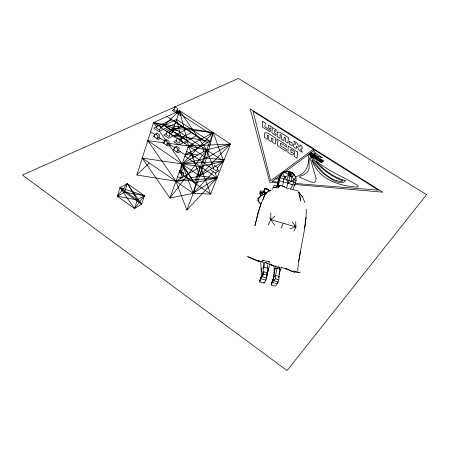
<?xml version="1.0" encoding="UTF-8"?>
<svg xmlns="http://www.w3.org/2000/svg" width="449" height="449" viewBox="0 0 449 449"><rect width="100%" height="100%" fill="white"/><g stroke="black" fill="none" stroke-linecap="round" stroke-linejoin="round"><path stroke-width="0.67" d="M286.513 188.176L290.279 175.834L290.279 172.281L289.712 171.698C281.231 168.672 277.521 179.364 277.566 185.965L278.296 186.279C279.519 181.974 279.334 176.951 282.539 173.482L284.935 172.236L288.331 171.681L292.226 172.887L293.298 173.494L294.056 174.639M263.434 262.21L263.771 271.774L260.774 277.723L259.657 281.86L263.961 283.055C268.985 277.493 266.195 269.72 268.266 263.204M270.809 212.905L270.775 219.589L268.266 224.983M285.643 177.102L280.092 175.441L278.475 180.33L278.386 182.384L279.194 177.54L295.565 182.569L296.087 180.341L295.986 177.636C294.802 174.953 292.613 172.5 289.712 171.698L289.566 172.175M263.961 283.055L263.973 282.09M259.657 281.86L260.757 278.778L263.743 274.345L263.771 271.774L267.284 272.756L266.863 274.709M261.492 277.398L260.785 261.531M298.692 261.711C301.189 244.155 306.308 226.835 306.263 209.01M279.733 267.576C278.52 273.727 280.502 281.186 275.546 286.12L271.252 284.93L272.268 282.32L273.699 280.642L273.772 277.286L275.433 265.802M260.111 190.707L259.92 193.744L260.611 196.118L260.667 193.171M257.922 200.669L260.824 204.216L257.922 200.669L258.007 198.424L261.279 195.584L260.723 194.995L260.066 192.503L262.227 194.888M264.635 189.792L264.871 188.541L265.37 188.333L268.805 189.826L268.985 190.325L267.991 192.06M289.902 177.063L290.279 172.281M266.829 192.986L265.062 192.52L264.001 191.611L264.871 188.541M277.426 282.41L277.342 283.762L272.268 282.32L272.363 280.967L273.772 277.286L275.563 275.45L277.33 266.942M265.887 279.104L266.554 277.892L266.639 276.623M271.252 284.93L272.363 280.967L273.699 280.642L275.344 278.762L275.563 275.45L279.076 276.432L278.475 277.431M269.091 191.824L269.187 190.46L271.162 190.073M278.475 180.33L288.157 183.344L291.266 181.323L292.226 172.887L290.279 175.834L289.835 175.716M273.957 265.421C274.328 271.606 274.171 278.094 271.342 283.706L272.403 282.202M266.801 273.666L268.199 270.562L268.407 268.547M258.579 201.113L258.921 198.054L261.857 195.192L265.651 193.873L269.187 190.46L270.534 190.584M279.867 185.942L280.013 185.347L282.197 186.06M261.228 193.508L262.199 190.477M304.652 227.89L306.123 217.288M282.629 186.324L283.762 178.938L285.137 176.945L288.623 175.323L291.934 176.345L294.712 175.262L293.68 174.319M266.554 277.892L262.109 276.657L262.609 274.21L261.363 268.519L263.838 267.57L264.742 262.238M273.441 279.244L273.772 277.286M300.432 251.698L298.686 261.75L297.715 269.518L297.951 270.786M269.72 263.658L268.715 268.934L266.919 274.715M304.877 202.578L302.469 196.735L299.174 192.963L298.108 192.346M258.029 213.224L254.965 225.701L258.007 213.281L261.172 203.116L264.579 195.792M290.279 175.834L288.331 171.681L285.738 171.153C279.329 172.994 278.722 180.582 277.813 186.088L278.459 186.284M215.166 172.848L217.024 177.927L175.952 181.256L136.844 174.987L153.519 122.633L179.533 110.684L213.236 132.635L206.501 158.121L186.84 210.037L175.952 181.256L147.783 140.655L163.784 142.737M156.701 127.219L153.519 122.633L213.236 132.635L223.624 161.264L182.165 163.902L142.226 158.093L175.952 181.256L199.726 176.002L206.748 149.882L179.533 110.684L160.905 128.268M279.07 274.552L281.186 267.323M263.945 194.417L264.366 192.862M142.226 158.093L169.941 198.054L193.177 193.3L200.462 166.601L223.624 161.264L173.673 128.004L153.519 122.633L157.975 125.597M263.041 199.519L263.844 196.606L265.651 193.873L265.976 194.041M262.233 275.439L262.609 274.21L261.514 276.376M117.329 196.28L124.598 192.194L144.46 195.702L137.332 199.912L117.329 196.28L119.984 187.609L127.28 183.602L144.46 195.702L141.615 204.273L134.504 208.555L117.329 196.28L127.28 183.602L141.615 204.273L124.598 192.194L119.984 187.609L144.46 195.702L134.504 208.555L119.984 187.609L137.332 199.912L141.615 204.273M124.598 192.194L127.28 183.602L137.332 199.912L134.504 208.555M258.007 213.281L261.206 203.071M268.199 270.562L268.715 268.934L267.278 267.991L263.838 267.57M154.164 136.85L155.191 133.679L158.222 135.71L157.184 138.881M156.067 134.857L156.679 132.96L159.704 134.986L158.665 138.146L157.161 137.136M163.717 143.265L164.772 140.099L167.831 142.148L166.764 145.319M165.602 141.255L166.242 139.358L169.29 141.401L168.223 144.561L166.702 143.54M171.271 135.104L179.533 110.684L188.58 145.964L199.726 176.002L217.024 177.927L186.84 210.037M173.718 149.994L174.813 146.829L177.899 148.9L176.794 152.059M175.817 147.328L176.255 146.065L179.336 148.131L178.231 151.285L177.209 150.6M147.783 140.655L199.726 176.002L230.432 144.056L213.236 132.635L188.58 145.964L169.941 198.054L206.748 149.882L230.432 144.056L210.632 194.086L193.177 193.3L175.952 181.256L200.462 166.601L217.024 177.927L193.177 193.3L182.165 163.902L169.032 144.982M180.425 171.428L181.89 167.348L181.317 165.642L183.995 166.136L182.53 170.205L180.425 171.428L179.347 170.699M177.647 176.575L180.33 178.416L181.789 174.38L180.655 170.946L179.078 171.866M166.562 131.478L173.673 128.004L213.236 132.635L194.372 182.805L210.632 194.086L200.462 166.601L184.808 156.084M295.565 182.569L294.477 185.263L288.157 183.344L286.816 179.954L288.623 175.323L288.331 171.681L287.73 171.243M268.861 190.645L268.412 189.691M268.676 190.146L268.805 189.826M268.283 190.011L268.036 189.523M267.913 189.843L267.054 189.192L267.177 188.872M267.391 189.585L267.57 189.276M263.872 191.263L264.001 190.943L265.191 192.2L265.062 192.52M266.611 188.861L266.352 189.04M266.577 189.326L266.919 189.276M265.477 192.705L265.606 192.38M266.538 193.665L264.046 192.587L264.349 191.858L265.179 192.217M267.054 189.192L265.606 188.849L265.735 188.529M265.988 189.007L266.117 188.687M264.18 190.382L263.933 190.999L264.618 189.815M264.73 189.225L264.859 188.911M264.265 190.443L264.394 190.123M264.697 189.517L264.826 189.197M264.001 191.611L264.13 191.291M264.742 188.861L265.37 188.333M292.933 189.108L294.477 185.263M264.489 190.135L264.764 189.472M259.674 280.9L261.509 276.382L260.774 277.723L260.757 278.778L265.881 280.159M264.046 192.587L264.18 192.279L266.672 193.362M264.214 192.161L264.349 191.858M272.481 189.085L274.283 185.111L278.071 186.268M290.452 189.377L293.915 182.058L293.899 179.645L291.934 176.345M281.063 228.171L283.398 223.31M279.564 177.652L280.485 175.784M281.096 174.538L281.714 173.286L282.539 173.482L286.816 179.954M293.887 231.145L295.93 227.009L295.695 221.621M268.569 191.639L269.187 190.46M262.424 192.559L263.092 191.465L262.553 193.558L263.496 191.903L262.283 193.323M279.682 185.521L277.931 187.985L279.733 185.706M264.164 194.434L264.888 193.429L263.614 194.765M298.54 192.425L299.427 192.801L298.164 192.251M193.177 193.3L213.494 171.922M217.35 167.859L223.624 161.264L215.509 166.27M213.236 132.635L182.165 163.902L194.372 182.805L217.024 177.927M136.844 174.987L149.214 162.993M295.986 177.636L293.899 179.645L291.266 181.323M168.689 132.775L173.673 128.004M274.193 269.439L275.265 268.463L277.224 268.283L279.43 268.906L280.462 270.029M302.469 196.735L299.028 192.874M275.097 216.014L270.775 219.589L274.659 225.145M281.085 174.807L271.971 181.57L278.93 182.131M285.014 171.894L314.558 149.972L378.451 190.174L294.937 183.428M260.151 196.275L261.857 195.192M199.726 176.002L213.769 167.342M180.33 178.416L182.423 177.164L183.882 173.14L180.655 170.946M213.533 168.403L206.748 149.882L182.165 163.902L206.501 158.121L230.432 144.056L188.58 145.964L167.842 143.265M160.13 127.213L176.58 119.412L209.964 141.328L185.347 155.012L178.169 150.196M180.324 151.644L178.029 152.89L173.017 149.523L174.173 148.905M187.676 147.654L193.053 144.73M184.533 143.405L188.159 141.48M196.264 135.856L178.887 145.033L173.808 141.643L176.721 140.139M170.362 144.954L168.027 146.166L163.06 142.827L164.822 141.935M179.634 140.144L183.287 138.247M178.466 139.235L191.319 132.601M174.19 137.181L178.433 135.026M186.397 129.363L168.751 138.264L163.717 134.902L166.674 133.443M160.489 138.331L158.121 139.51L153.204 136.204L154.394 135.626M169.947 133.639L173.606 131.826M181.503 126.141L168.448 132.567L160.181 127.067M165.075 130.446L168.802 128.638M176.625 122.931L158.71 131.557L153.726 128.223L157.33 126.534M158.531 125.967L171.776 119.737M174.161 109.461L172.281 110.314L180.88 115.932M258.007 198.424L258.921 198.054M294.909 176.732C305.735 175.2 310.107 164.592 308.02 154.821M300.05 272.577L292.574 271.527L285.491 268.625M289.947 228.743L295.93 227.009L292.232 221.918M285.592 171.602C280.423 171.507 288.713 173.454 288.623 175.323M290.694 172.573L291.603 172.444L293.298 173.494M285.71 187.907L286.513 187.895M275.473 178.971L278.767 178.938M278.15 183.001L269.787 182.266L250.155 108.81L382.722 192.172L294.185 184.41M224.225 159.743L206.501 158.121L179.589 139.981M181.867 163.896L200.462 166.601M190.494 153.855L197.824 154.972M172.057 135.188L209.964 141.328M170.575 129.514L177.753 130.698M289.336 172.068L291.603 172.444M299.663 272.425L291.603 271.033M179.218 172.293L183.882 173.14L181.789 174.38L179.089 172.539M281.012 267.458L286.4 268.732M277.937 266.902L279.469 267.189M277.903 267.088L279.396 267.368M290.514 189.023L291.581 189.231M261.458 261.632L262.755 261.902M261.385 261.806L262.716 262.087M188.58 145.964L206.748 149.882M292.091 271.168L292.742 271.319M268.682 261.829L269.821 262.098L262.362 260.111L263.585 260.527M281.22 185.628L280.271 185.381L279.895 185.807L280.227 185.516M289.268 188.804L287.326 188.232M260.179 261.346L255.29 259.836M254.791 259.64C237.779 252.158 255.498 260.667 260.066 261.509M275.069 266.229L276.455 266.588M275.097 266.42L276.461 266.779M278.111 184.5L277.757 184.404L278.621 184.735M296.694 190.668L292.114 189.338M275.344 278.762L278.874 279.744M273.699 280.642L278.133 281.877M263.743 274.345L267.273 275.332M265.337 262.502L267.817 263.299M265.359 262.699L267.862 263.501M293.393 179.488L296.087 180.341M291.339 184.32L292.681 184.73M256.525 260.471L258.787 261.178M285.042 268.524L286.215 268.906M185.678 153.609L194.771 156.712L211.984 168.442M273.783 265.808L270.18 264.293M273.823 265.999L270.236 264.495M290.587 270.685L286.748 268.895M282.831 186.256L285.233 187.306M283.695 186.464L284.958 187.008M269.546 264.186L271.409 265.017M270.657 264.5L271.353 264.815M298.529 192.694L299.012 192.947L298.72 192.475M298.187 192.144L299.427 192.801M265.241 188.653L265.606 188.849M297.35 190.572L298.327 191.353M313.565 150.707L316.764 154.142L322.449 157.728C322.135 158.121 308.856 152.918 315.832 154.041L314.109 152.957L312.453 153.216L311.224 152.441M310.781 152.772L323.746 160.955L323.314 161.298L310.338 153.103M309.832 153.423L322.859 161.657L322.534 162.072L309.423 153.777M308.963 154.119L321.984 162.353L321.433 162.791L308.396 154.54M176.451 110.258L180.021 112.587M176.861 111.913L210.704 134.004M173.915 120.674L207.438 142.731M166.86 116.504L201.231 139.128M162.443 124.126L187.278 140.604M163.936 125.406L197.975 147.99M169.004 132.938L177.349 138.494M217.249 169.666L218.989 170.828L215.441 173.073L210.188 169.548M186.475 151.167L194.771 156.712M150.628 131.72L155.04 134.678M159.199 137.467L164.317 140.902M168.341 143.601L174.779 147.923M181.834 164.676L183.995 166.136L181.89 167.348L180.807 166.613M182.984 175.043L194.372 182.805L183.579 167.252M263.804 194.939L261.374 192.262L261.049 193.586L260.701 191.369M294.707 225.521L295.93 227.009L270.775 219.589L269.675 218.018M159.092 130.659L166.248 140.975M181.581 164.368L182.378 165.524M298.428 192.329L299.618 195.343L300.639 200.855L299.629 195.635M202.555 147.109L203.812 151.56M176.58 119.412L182.249 142.428M260.723 194.995L260.841 195.809M289.392 141.345L289.381 144.163L292.176 145.824L292.265 143.164L289.392 141.345M267.385 135.171L267.278 139.224L264.287 137.315L264.584 132.882L267.587 132.988L275.86 138.241L275.271 144.084L272.666 142.49L273.048 138.853L271.583 137.922L271.157 141.688L268.519 140.004L268.85 136.103L267.385 135.171M274.777 130.687L274.693 133.168L276.084 134.049L275.804 135.446L271.892 133.044L272.369 127.488L276.236 129.929L275.854 131.366L274.777 130.687M277.263 132.141L277.106 136.496L280.069 138.382L280.058 134.397L281.506 135.312L281.298 139.151L283.914 140.806L284.217 137.102L285.671 138.017L285.401 141.592L287.983 143.164L288.376 137.59L279.89 132.236L277.263 132.141M262.687 121.376L262.39 127.05L269.798 131.748L270.792 130.681L264.859 126.921L265.37 123.071L262.687 121.376M297.502 151.981L297.143 158.284L294.117 156.353L294.712 151.874L290.666 149.298L291.064 152.626L291.71 152.172L293.528 153.328L293.758 153.979L292.192 155.096L287.843 152.318L288.28 146.127L297.502 151.981M271.061 126.663L270.87 129.306L268.137 127.583L268.508 125.047L271.061 126.663M296.413 146.655L296.245 148.54L293.764 146.969L293.68 144.045L295.638 144.23L293.831 141.031L297.036 143.051L298.708 146.307L299.994 146.419L299.842 144.825L302.031 146.206L302.082 148.933L300.51 149.017L302.491 152.363L299.365 150.516L297.345 146.851L296.413 146.655M280.816 143.265L280.462 145.689L286.524 149.551L286.187 151.262L277.297 145.588L278.015 141.463L276.702 140.627L277.134 139.05L286.866 145.229L286.552 146.913L280.816 143.265M316.13 178.506L315.596 181.323L314.171 182.513L310.663 181.94L299.253 177.091L300.471 176.137L303.726 174.93L307.486 172.141L309.153 168.195L309.047 160.989L309.928 157.492L316.13 178.506M157.554 124.884L156.51 128.111L159.563 130.148L160.613 126.921L157.554 124.884M174.807 106.795L173.774 109.893L176.682 111.79L177.725 108.692L174.807 106.795M167.23 131.321L166.152 134.543L169.234 136.603L170.323 133.375L167.23 131.321M177.304 138.028L176.193 141.244L179.308 143.321L180.431 140.105L177.304 138.028M214.6 165.659L213.348 168.875L216.598 171.047L217.86 167.831L214.6 165.659M426.55 194.681L287.063 370.565L22.45 175.059L238.453 78.435L426.55 194.681M345.477 180.694L343.895 182.126C335.841 184.258 328.887 177.147 322.747 173.017C318.841 169.077 315.181 164.89 311.971 160.36C318.824 179.606 339.399 186.155 358.021 187.11L357.797 185.527C343.928 177.175 328.629 171.249 315.989 160.86C323.555 170.149 333.944 177.333 345.477 180.694M342.744 180.734L341.919 181.475C327.478 180.711 318.021 167.101 310.349 156.314L312.863 157.908C320.081 168.302 330.862 176.373 342.744 180.734M278.649 186.021L278.644 186.329L273.677 187.727L278.588 186.245L276.59 187.031L276.264 187.11L280.013 185.347L278.649 186.021M313.402 149.242L270.702 180.739L253.023 111.257L313.402 149.242M294.566 271.954L292.574 271.527L295.066 272.055L294.566 271.954M293.045 271.645L291.586 271.252L293.045 271.645"/></g></svg>
